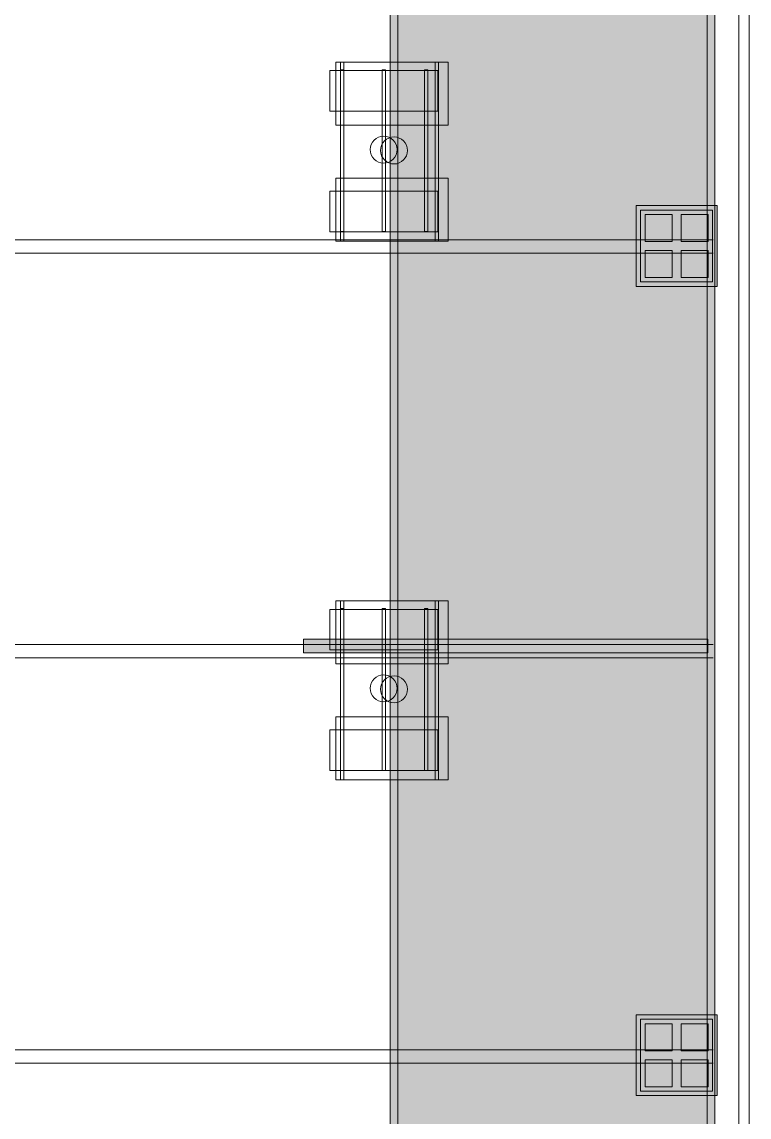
# Model space of a CAD drawing. Header units: inches. Extents: x -10671 to 1761, y -674 to 7170.
# Drawn here: x -2859.6 to -2536, y 1430.8 to 1918 of the extents above; entities that cross this region are included whole.
import ezdxf

# ---------------------------------------------------------------- set-up
doc = ezdxf.new("R2010")
doc.units = ezdxf.units.IN
doc.header["$LTSCALE"] = 19.2
doc.header["$MEASUREMENT"] = 0
for name, color, linetype, lineweight, true_color in [('DWG-bldg-utility box', 3, 'Continuous', 18, 0x00ff00), ('PDF', 6, 'Continuous', 5, 0xff00ff), ('Venue-Airwall Closed', 7, 'Continuous', 5, 0x000000), ('Venue-Ceiling-HVAC', 7, 'Continuous', 5, 0xbbbbbb), ('Venue-Ceiling-Obstructions', 7, 'Continuous', 5, 0xdd0000), ('Venue-NO HANG ZONE', 7, 'Continuous', 15, 0xdd0000), ('Venue-Rigging Steel-High', 7, 'Continuous', 5, 0x800000)]:
    doc.layers.add(name, color=color, linetype=linetype, lineweight=lineweight, true_color=true_color)
doc.layers.add('Venue-Ceiling-Lights', color=7, linetype='Continuous', lineweight=5)
doc.layers.add('Venue-Floor Pockets', color=7, linetype='Continuous', lineweight=5)

# ---------------------------------------------------------------- blocks, each defined once
blk = doc.blocks.new('FLOORBOX')
at = {"layer": 'Venue-Floor Pockets', "linetype": 'Continuous', "lineweight": 0, "true_color": 0xaaaaaa}
blk.add_hatch(color=253, dxfattribs=at).paths.add_polyline_path([(-18, 18), (18, 18), (18, -18), (-18, -18)])
at = {"layer": 'Venue-Floor Pockets', "linetype": 'Continuous', "lineweight": 0, "true_color": 0xbbbbbb}
blk.add_hatch(color=9, dxfattribs=at).paths.add_polyline_path([(-16, 16), (16, 16), (16, -16), (-16, -16)])
at = {"layer": 'Venue-Floor Pockets', "linetype": 'Continuous', "lineweight": 0, "true_color": 0xdddddd}
for points in [[(-14, 14), (-2, 14), (-2, 2), (-14, 2)], [(2, 14), (14, 14), (14, 2), (2, 2)], [(-14, -2), (-2, -2), (-2, -14), (-14, -14)], [(2, -2), (14, -2), (14, -14), (2, -14)]]:
    blk.add_hatch(color=254, dxfattribs=at).paths.add_polyline_path(points)
at = {"layer": 'Venue-Floor Pockets', "color": 7, "linetype": 'Continuous', "lineweight": 5, "flags": 128}
for points in [[(-18, 18), (18, 18), (18, -18), (-18, -18)], [(-16, 16), (16, 16), (16, -16), (-16, -16)], [(-14, 14), (-2, 14), (-2, 2), (-14, 2)], [(2, 14), (14, 14), (14, 2), (2, 2)], [(-14, -2), (-2, -2), (-2, -14), (-14, -14)], [(2, -2), (14, -2), (14, -14), (2, -14)]]:
    blk.add_lwpolyline(points, close=True, dxfattribs=at)
blk = doc.blocks.new('Airhandler 1 H_2 (2D)')
at = {"layer": 'Venue-Ceiling-HVAC', "linetype": 'Continuous', "lineweight": 0, "true_color": 0xbbbbbb}
for points in [[(-102.5, 90), (-96.5, 90), (-96.5, -90), (-102.5, -90)], [(-997.5, 51.33), (997.5, 51.33), (997.5, -89.67), (-997.5, -89.67)]]:
    blk.add_hatch(color=9, dxfattribs=at).paths.add_polyline_path(points)
at = {"layer": 'Venue-Ceiling-HVAC', "flags": 128}
for points in [[(-102.5, 90), (-96.5, 90), (-96.5, -90), (-102.5, -90)], [(-997.5, 51.33), (997.5, 51.33), (997.5, -89.67), (-997.5, -89.67)]]:
    blk.add_lwpolyline(points, close=True, dxfattribs=at)
blk = doc.blocks.new('Group-1409-1')
at = {"layer": 'PDF'}
for points, invisible_edges in [([(-2698.66, 1867.18, 388), (-2703.65, 1864.51, 388), (-2704.66, 1861.18, 388), (-2698.66, 1867.18, 388)], 15), ([(-2704.66, 1861.18, 388), (-2692.77, 1862.35, 388), (-2698.66, 1867.18, 388), (-2704.66, 1861.18, 388)], 15), ([(-2704.2, 1863.47, 398), (-2701.99, 1866.17, 398), (-2698.66, 1867.18, 398), (-2704.2, 1863.47, 398)], 15), ([(-2704.2, 1863.47, 398), (-2698.66, 1867.18, 398), (-2692.77, 1862.35, 398), (-2704.2, 1863.47, 398)], 15), ([(-2704.2, 1863.47, 398), (-2703.65, 1864.51, 398), (-2701.99, 1866.17, 398), (-2704.2, 1863.47, 398)], 14), ([(-2698.66, 1867.18, 388), (-2700.96, 1866.72, 388), (-2703.65, 1864.51, 388), (-2698.66, 1867.18, 388)], 15), ([(-2700.96, 1866.72, 388), (-2701.99, 1866.17, 388), (-2703.65, 1864.51, 388), (-2700.96, 1866.72, 388)], 14), ([(-2703.65, 1864.51, 398), (-2702.9, 1865.42, 398), (-2701.99, 1866.17, 398), (-2703.65, 1864.51, 398)], 12), ([(-2701.99, 1866.17, 388), (-2702.9, 1865.42, 388), (-2703.65, 1864.51, 388), (-2701.99, 1866.17, 388)], 12), ([(-2701.99, 1866.17, 398), (-2700.96, 1866.72, 398), (-2698.66, 1867.18, 398), (-2701.99, 1866.17, 398)], 14), ([(-2700.96, 1866.72, 398), (-2699.83, 1867.06, 398), (-2698.66, 1867.18, 398), (-2700.96, 1866.72, 398)], 12), ([(-2698.66, 1867.18, 388), (-2699.83, 1867.06, 388), (-2700.96, 1866.72, 388), (-2698.66, 1867.18, 388)], 12), ([(-2698.66, 1867.18, 398), (-2697.49, 1867.06, 398), (-2696.36, 1866.72, 398), (-2698.66, 1867.18, 398)], 12), ([(-2698.66, 1867.18, 398), (-2696.36, 1866.72, 398), (-2694.42, 1865.42, 398), (-2698.66, 1867.18, 398)], 15), ([(-2698.66, 1867.18, 398), (-2694.42, 1865.42, 398), (-2692.77, 1862.35, 398), (-2698.66, 1867.18, 398)], 15), ([(-2696.36, 1866.72, 388), (-2697.49, 1867.06, 388), (-2698.66, 1867.18, 388), (-2696.36, 1866.72, 388)], 12), ([(-2694.42, 1865.42, 388), (-2696.36, 1866.72, 388), (-2698.66, 1867.18, 388), (-2694.42, 1865.42, 388)], 15), ([(-2692.77, 1862.35, 388), (-2694.42, 1865.42, 388), (-2698.66, 1867.18, 388), (-2692.77, 1862.35, 388)], 15), ([(-2696.36, 1866.72, 398), (-2695.33, 1866.17, 398), (-2694.42, 1865.42, 398), (-2696.36, 1866.72, 398)], 12), ([(-2694.42, 1865.42, 388), (-2695.33, 1866.17, 388), (-2696.36, 1866.72, 388), (-2694.42, 1865.42, 388)], 12), ([(-2703.65, 1864.51, 388), (-2704.2, 1863.47, 388), (-2704.66, 1861.18, 388), (-2703.65, 1864.51, 388)], 14), ([(-2704.66, 1861.18, 398), (-2704.54, 1862.35, 398), (-2704.2, 1863.47, 398), (-2704.66, 1861.18, 398)], 12), ([(-2703.65, 1857.84, 398), (-2704.66, 1861.18, 398), (-2704.2, 1863.47, 398), (-2703.65, 1857.84, 398)], 15), ([(-2704.2, 1863.47, 388), (-2704.54, 1862.35, 388), (-2704.66, 1861.18, 388), (-2704.2, 1863.47, 388)], 12), ([(-2704.66, 1861.18, 388), (-2698.66, 1855.18, 388), (-2692.77, 1862.35, 388), (-2704.66, 1861.18, 388)], 15), ([(-2704.2, 1858.88, 398), (-2704.54, 1860.01, 398), (-2704.66, 1861.18, 398), (-2704.2, 1858.88, 398)], 12), ([(-2703.65, 1857.84, 398), (-2704.2, 1858.88, 398), (-2704.66, 1861.18, 398), (-2703.65, 1857.84, 398)], 14), ([(-2704.66, 1861.18, 388), (-2704.54, 1860.01, 388), (-2704.2, 1858.88, 388), (-2704.66, 1861.18, 388)], 12), ([(-2704.66, 1861.18, 388), (-2704.2, 1858.88, 388), (-2703.65, 1857.84, 388), (-2704.66, 1861.18, 388)], 13), ([(-2704.66, 1861.18, 388), (-2703.65, 1857.84, 388), (-2701.99, 1856.19, 388), (-2704.66, 1861.18, 388)], 15), ([(-2704.66, 1861.18, 388), (-2701.99, 1856.19, 388), (-2698.66, 1855.18, 388), (-2704.66, 1861.18, 388)], 15), ([(-2698.66, 1855.18, 398), (-2703.65, 1857.84, 398), (-2704.2, 1863.47, 398), (-2698.66, 1855.18, 398)], 15), ([(-2704.2, 1863.47, 398), (-2692.77, 1862.35, 398), (-2698.66, 1855.18, 398), (-2704.2, 1863.47, 398)], 15), ([(-2692.77, 1862.35, 398), (-2693.67, 1857.84, 398), (-2698.66, 1855.18, 398), (-2692.77, 1862.35, 398)], 15), ([(-2698.66, 1855.18, 388), (-2693.67, 1857.84, 388), (-2692.77, 1862.35, 388), (-2698.66, 1855.18, 388)], 15), ([(-2694.42, 1865.42, 398), (-2693.67, 1864.51, 398), (-2692.77, 1862.35, 398), (-2694.42, 1865.42, 398)], 14), ([(-2692.77, 1862.35, 388), (-2693.67, 1864.51, 388), (-2694.42, 1865.42, 388), (-2692.77, 1862.35, 388)], 13), ([(-2693.67, 1864.51, 398), (-2693.12, 1863.47, 398), (-2692.77, 1862.35, 398), (-2693.67, 1864.51, 398)], 12), ([(-2692.77, 1862.35, 388), (-2693.12, 1863.47, 388), (-2693.67, 1864.51, 388), (-2692.77, 1862.35, 388)], 12), ([(-2692.77, 1862.35, 398), (-2692.77, 1860.01, 398), (-2693.67, 1857.84, 398), (-2692.77, 1862.35, 398)], 15), ([(-2693.67, 1857.84, 388), (-2692.77, 1860.01, 388), (-2692.77, 1862.35, 388), (-2693.67, 1857.84, 388)], 15), ([(-2692.77, 1862.35, 398), (-2692.66, 1861.18, 398), (-2692.77, 1860.01, 398), (-2692.77, 1862.35, 398)], 12), ([(-2692.77, 1860.01, 388), (-2692.66, 1861.18, 388), (-2692.77, 1862.35, 388), (-2692.77, 1860.01, 388)], 12), ([(-2701.99, 1856.19, 398), (-2702.9, 1856.94, 398), (-2703.65, 1857.84, 398), (-2701.99, 1856.19, 398)], 12), ([(-2698.66, 1855.18, 398), (-2701.99, 1856.19, 398), (-2703.65, 1857.84, 398), (-2698.66, 1855.18, 398)], 15), ([(-2703.65, 1857.84, 388), (-2702.9, 1856.94, 388), (-2701.99, 1856.19, 388), (-2703.65, 1857.84, 388)], 12), ([(-2693.67, 1857.84, 398), (-2696.36, 1855.63, 398), (-2698.66, 1855.18, 398), (-2693.67, 1857.84, 398)], 15), ([(-2698.66, 1855.18, 388), (-2696.36, 1855.63, 388), (-2693.67, 1857.84, 388), (-2698.66, 1855.18, 388)], 15), ([(-2693.67, 1857.84, 398), (-2694.42, 1856.94, 398), (-2696.36, 1855.63, 398), (-2693.67, 1857.84, 398)], 14), ([(-2696.36, 1855.63, 388), (-2694.42, 1856.94, 388), (-2693.67, 1857.84, 388), (-2696.36, 1855.63, 388)], 13), ([(-2694.42, 1856.94, 398), (-2695.33, 1856.19, 398), (-2696.36, 1855.63, 398), (-2694.42, 1856.94, 398)], 12), ([(-2696.36, 1855.63, 388), (-2695.33, 1856.19, 388), (-2694.42, 1856.94, 388), (-2696.36, 1855.63, 388)], 12), ([(-2692.77, 1860.01, 398), (-2693.12, 1858.88, 398), (-2693.67, 1857.84, 398), (-2692.77, 1860.01, 398)], 12), ([(-2693.67, 1857.84, 388), (-2693.12, 1858.88, 388), (-2692.77, 1860.01, 388), (-2693.67, 1857.84, 388)], 12), ([(-2699.83, 1855.29, 398), (-2700.96, 1855.63, 398), (-2701.99, 1856.19, 398), (-2699.83, 1855.29, 398)], 12), ([(-2698.66, 1855.18, 398), (-2699.83, 1855.29, 398), (-2701.99, 1856.19, 398), (-2698.66, 1855.18, 398)], 14), ([(-2701.99, 1856.19, 388), (-2700.96, 1855.63, 388), (-2699.83, 1855.29, 388), (-2701.99, 1856.19, 388)], 12), ([(-2701.99, 1856.19, 388), (-2699.83, 1855.29, 388), (-2698.66, 1855.18, 388), (-2701.99, 1856.19, 388)], 13), ([(-2696.36, 1855.63, 398), (-2697.49, 1855.29, 398), (-2698.66, 1855.18, 398), (-2696.36, 1855.63, 398)], 12), ([(-2698.66, 1855.18, 388), (-2697.49, 1855.29, 388), (-2696.36, 1855.63, 388), (-2698.66, 1855.18, 388)], 12)]:
    blk.add_3dface(points, dxfattribs=dict(at, invisible_edges=invisible_edges))
for points in [[(-2702.9, 1865.42, 388), (-2702.9, 1865.42, 398), (-2701.99, 1866.17, 398), (-2701.99, 1866.17, 388)], [(-2701.99, 1866.17, 388), (-2701.99, 1866.17, 398), (-2700.96, 1866.72, 398), (-2700.96, 1866.72, 388)], [(-2700.96, 1866.72, 388), (-2700.96, 1866.72, 398), (-2699.83, 1867.06, 398), (-2699.83, 1867.06, 388)], [(-2699.83, 1867.06, 388), (-2699.83, 1867.06, 398), (-2698.66, 1867.18, 398), (-2698.66, 1867.18, 388)], [(-2698.66, 1867.18, 388), (-2698.66, 1867.18, 398), (-2697.49, 1867.06, 398), (-2697.49, 1867.06, 388)], [(-2697.49, 1867.06, 388), (-2697.49, 1867.06, 398), (-2696.36, 1866.72, 398), (-2696.36, 1866.72, 388)], [(-2696.36, 1866.72, 388), (-2696.36, 1866.72, 398), (-2695.33, 1866.17, 398), (-2695.33, 1866.17, 388)], [(-2695.33, 1866.17, 388), (-2695.33, 1866.17, 398), (-2694.42, 1865.42, 398), (-2694.42, 1865.42, 388)], [(-2704.66, 1861.18, 388), (-2704.66, 1861.18, 398), (-2704.54, 1862.35, 398), (-2704.54, 1862.35, 388)], [(-2704.54, 1860.01, 388), (-2704.54, 1860.01, 398), (-2704.66, 1861.18, 398), (-2704.66, 1861.18, 388)], [(-2704.54, 1862.35, 388), (-2704.54, 1862.35, 398), (-2704.2, 1863.47, 398), (-2704.2, 1863.47, 388)], [(-2704.2, 1863.47, 388), (-2704.2, 1863.47, 398), (-2703.65, 1864.51, 398), (-2703.65, 1864.51, 388)], [(-2703.65, 1864.51, 388), (-2703.65, 1864.51, 398), (-2702.9, 1865.42, 398), (-2702.9, 1865.42, 388)], [(-2694.42, 1865.42, 388), (-2694.42, 1865.42, 398), (-2693.67, 1864.51, 398), (-2693.67, 1864.51, 388)], [(-2693.67, 1864.51, 388), (-2693.67, 1864.51, 398), (-2693.12, 1863.47, 398), (-2693.12, 1863.47, 388)], [(-2693.12, 1863.47, 388), (-2693.12, 1863.47, 398), (-2692.77, 1862.35, 398), (-2692.77, 1862.35, 388)], [(-2692.77, 1862.35, 388), (-2692.77, 1862.35, 398), (-2692.66, 1861.18, 398), (-2692.66, 1861.18, 388)], [(-2692.66, 1861.18, 388), (-2692.66, 1861.18, 398), (-2692.77, 1860.01, 398), (-2692.77, 1860.01, 388)], [(-2704.2, 1858.88, 388), (-2704.2, 1858.88, 398), (-2704.54, 1860.01, 398), (-2704.54, 1860.01, 388)], [(-2703.65, 1857.84, 388), (-2703.65, 1857.84, 398), (-2704.2, 1858.88, 398), (-2704.2, 1858.88, 388)], [(-2702.9, 1856.94, 388), (-2702.9, 1856.94, 398), (-2703.65, 1857.84, 398), (-2703.65, 1857.84, 388)], [(-2701.99, 1856.19, 388), (-2701.99, 1856.19, 398), (-2702.9, 1856.94, 398), (-2702.9, 1856.94, 388)], [(-2694.42, 1856.94, 388), (-2694.42, 1856.94, 398), (-2695.33, 1856.19, 398), (-2695.33, 1856.19, 388)], [(-2693.67, 1857.84, 388), (-2693.67, 1857.84, 398), (-2694.42, 1856.94, 398), (-2694.42, 1856.94, 388)], [(-2693.12, 1858.88, 388), (-2693.12, 1858.88, 398), (-2693.67, 1857.84, 398), (-2693.67, 1857.84, 388)], [(-2692.77, 1860.01, 388), (-2692.77, 1860.01, 398), (-2693.12, 1858.88, 398), (-2693.12, 1858.88, 388)], [(-2700.96, 1855.63, 388), (-2700.96, 1855.63, 398), (-2701.99, 1856.19, 398), (-2701.99, 1856.19, 388)], [(-2699.83, 1855.29, 388), (-2699.83, 1855.29, 398), (-2700.96, 1855.63, 398), (-2700.96, 1855.63, 388)], [(-2698.66, 1855.18, 388), (-2698.66, 1855.18, 398), (-2699.83, 1855.29, 398), (-2699.83, 1855.29, 388)], [(-2697.49, 1855.29, 388), (-2697.49, 1855.29, 398), (-2698.66, 1855.18, 398), (-2698.66, 1855.18, 388)], [(-2696.36, 1855.63, 388), (-2696.36, 1855.63, 398), (-2697.49, 1855.29, 398), (-2697.49, 1855.29, 388)], [(-2695.33, 1856.19, 388), (-2695.33, 1856.19, 398), (-2696.36, 1855.63, 398), (-2696.36, 1855.63, 388)]]:
    blk.add_3dface(points, dxfattribs=at)
blk = doc.blocks.new('Group-1410-1')
at = {"layer": 'PDF'}
for points in [[(-2722.53, 1896.28, 393.91), (-2722.53, 1896.28, 397.91), (-2674.53, 1896.28, 397.91), (-2674.53, 1896.28, 393.91)], [(-2722.53, 1878.28, 393.91), (-2722.53, 1878.28, 397.91), (-2722.53, 1896.28, 397.91), (-2722.53, 1896.28, 393.91)], [(-2674.53, 1896.28, 397.91), (-2722.53, 1896.28, 397.91), (-2722.53, 1878.28, 397.91), (-2674.53, 1878.28, 397.91)], [(-2674.53, 1878.28, 393.91), (-2722.53, 1878.28, 393.91), (-2722.53, 1896.28, 393.91), (-2674.53, 1896.28, 393.91)], [(-2674.53, 1896.28, 393.91), (-2674.53, 1896.28, 397.91), (-2674.53, 1878.28, 397.91), (-2674.53, 1878.28, 393.91)], [(-2674.53, 1878.28, 393.91), (-2674.53, 1878.28, 397.91), (-2722.53, 1878.28, 397.91), (-2722.53, 1878.28, 393.91)]]:
    blk.add_3dface(points, dxfattribs=at)
blk = doc.blocks.new('Group-1411-1')
at = {"layer": 'PDF'}
for points in [[(-2680.43, 1896.68, 397.97), (-2680.43, 1896.68, 398.97), (-2678.93, 1896.68, 398.97), (-2678.93, 1896.68, 397.97)], [(-2680.43, 1824.68, 397.97), (-2680.43, 1824.68, 398.97), (-2680.43, 1896.68, 398.97), (-2680.43, 1896.68, 397.97)], [(-2678.93, 1896.68, 398.97), (-2680.43, 1896.68, 398.97), (-2680.43, 1824.68, 398.97), (-2678.93, 1824.68, 398.97)], [(-2678.93, 1824.68, 397.97), (-2680.43, 1824.68, 397.97), (-2680.43, 1896.68, 397.97), (-2678.93, 1896.68, 397.97)], [(-2678.93, 1896.68, 397.97), (-2678.93, 1896.68, 398.97), (-2678.93, 1824.68, 398.97), (-2678.93, 1824.68, 397.97)], [(-2678.93, 1824.68, 397.97), (-2678.93, 1824.68, 398.97), (-2680.43, 1824.68, 398.97), (-2680.43, 1824.68, 397.97)]]:
    blk.add_3dface(points, dxfattribs=at)
blk = doc.blocks.new('Group-1412-1')
at = {"layer": 'PDF'}
for points in [[(-2699.25, 1896.68, 397.97), (-2699.25, 1896.68, 398.97), (-2697.75, 1896.68, 398.97), (-2697.75, 1896.68, 397.97)], [(-2699.25, 1824.68, 397.97), (-2699.25, 1824.68, 398.97), (-2699.25, 1896.68, 398.97), (-2699.25, 1896.68, 397.97)], [(-2697.75, 1896.68, 398.97), (-2699.25, 1896.68, 398.97), (-2699.25, 1824.68, 398.97), (-2697.75, 1824.68, 398.97)], [(-2697.75, 1824.68, 397.97), (-2699.25, 1824.68, 397.97), (-2699.25, 1896.68, 397.97), (-2697.75, 1896.68, 397.97)], [(-2697.75, 1896.68, 397.97), (-2697.75, 1896.68, 398.97), (-2697.75, 1824.68, 398.97), (-2697.75, 1824.68, 397.97)], [(-2697.75, 1824.68, 397.97), (-2697.75, 1824.68, 398.97), (-2699.25, 1824.68, 398.97), (-2699.25, 1824.68, 397.97)]]:
    blk.add_3dface(points, dxfattribs=at)
blk = doc.blocks.new('Group-1413-1')
at = {"layer": 'PDF'}
for points in [[(-2717.85, 1896.68, 397.97), (-2717.85, 1896.68, 398.97), (-2716.35, 1896.68, 398.97), (-2716.35, 1896.68, 397.97)], [(-2717.85, 1824.68, 397.97), (-2717.85, 1824.68, 398.97), (-2717.85, 1896.68, 398.97), (-2717.85, 1896.68, 397.97)], [(-2716.35, 1896.68, 398.97), (-2717.85, 1896.68, 398.97), (-2717.85, 1824.68, 398.97), (-2716.35, 1824.68, 398.97)], [(-2716.35, 1824.68, 397.97), (-2717.85, 1824.68, 397.97), (-2717.85, 1896.68, 397.97), (-2716.35, 1896.68, 397.97)], [(-2716.35, 1896.68, 397.97), (-2716.35, 1896.68, 398.97), (-2716.35, 1824.68, 398.97), (-2716.35, 1824.68, 397.97)], [(-2716.35, 1824.68, 397.97), (-2716.35, 1824.68, 398.97), (-2717.85, 1824.68, 398.97), (-2717.85, 1824.68, 397.97)]]:
    blk.add_3dface(points, dxfattribs=at)
blk = doc.blocks.new('Group-1414-1')
at = {"layer": 'PDF'}
for points in [[(-2722.53, 1842.65, 393.91), (-2722.53, 1842.65, 397.91), (-2674.53, 1842.65, 397.91), (-2674.53, 1842.65, 393.91)], [(-2722.53, 1824.65, 393.91), (-2722.53, 1824.65, 397.91), (-2722.53, 1842.65, 397.91), (-2722.53, 1842.65, 393.91)], [(-2674.53, 1842.65, 397.91), (-2722.53, 1842.65, 397.91), (-2722.53, 1824.65, 397.91), (-2674.53, 1824.65, 397.91)], [(-2674.53, 1824.65, 393.91), (-2722.53, 1824.65, 393.91), (-2722.53, 1842.65, 393.91), (-2674.53, 1842.65, 393.91)], [(-2674.53, 1842.65, 393.91), (-2674.53, 1842.65, 397.91), (-2674.53, 1824.65, 397.91), (-2674.53, 1824.65, 393.91)], [(-2674.53, 1824.65, 393.91), (-2674.53, 1824.65, 397.91), (-2722.53, 1824.65, 397.91), (-2722.53, 1824.65, 393.91)]]:
    blk.add_3dface(points, dxfattribs=at)
blk = doc.blocks.new('Group-1415-1')
at = {"layer": 'PDF'}
for name in ['Group-1410-1', 'Group-1413-1', 'Group-1412-1', 'Group-1411-1', 'Group-1409-1', 'Group-1414-1']:
    blk.add_blockref(name, (0, 0), dxfattribs=at)
blk = doc.blocks.new('Group-1416-1')
at = {"layer": 'PDF'}
for points, invisible_edges in [([(-2698.66, 1627.5, 388), (-2702.9, 1625.74, 388), (-2704.54, 1622.67, 388), (-2698.66, 1627.5, 388)], 15), ([(-2702.9, 1617.25, 388), (-2698.66, 1627.5, 388), (-2704.54, 1622.67, 388), (-2702.9, 1617.25, 388)], 15), ([(-2702.9, 1625.74, 398), (-2700.96, 1627.04, 398), (-2698.66, 1627.5, 398), (-2702.9, 1625.74, 398)], 15), ([(-2702.9, 1625.74, 398), (-2698.66, 1627.5, 398), (-2694.42, 1625.74, 398), (-2702.9, 1625.74, 398)], 15), ([(-2698.66, 1627.5, 388), (-2700.96, 1627.04, 388), (-2702.9, 1625.74, 388), (-2698.66, 1627.5, 388)], 15), ([(-2702.9, 1617.25, 388), (-2694.42, 1617.25, 388), (-2698.66, 1627.5, 388), (-2702.9, 1617.25, 388)], 15), ([(-2700.96, 1627.04, 398), (-2699.83, 1627.38, 398), (-2698.66, 1627.5, 398), (-2700.96, 1627.04, 398)], 12), ([(-2698.66, 1627.5, 388), (-2699.83, 1627.38, 388), (-2700.96, 1627.04, 388), (-2698.66, 1627.5, 388)], 12), ([(-2698.66, 1627.5, 398), (-2697.49, 1627.38, 398), (-2696.36, 1627.04, 398), (-2698.66, 1627.5, 398)], 12), ([(-2698.66, 1627.5, 398), (-2696.36, 1627.04, 398), (-2694.42, 1625.74, 398), (-2698.66, 1627.5, 398)], 15), ([(-2696.36, 1627.04, 388), (-2697.49, 1627.38, 388), (-2698.66, 1627.5, 388), (-2696.36, 1627.04, 388)], 12), ([(-2694.42, 1625.74, 388), (-2696.36, 1627.04, 388), (-2698.66, 1627.5, 388), (-2694.42, 1625.74, 388)], 15), ([(-2692.77, 1622.67, 388), (-2694.42, 1625.74, 388), (-2698.66, 1627.5, 388), (-2692.77, 1622.67, 388)], 15), ([(-2694.42, 1617.25, 388), (-2692.77, 1622.67, 388), (-2698.66, 1627.5, 388), (-2694.42, 1617.25, 388)], 15), ([(-2704.54, 1620.33, 398), (-2704.66, 1621.5, 398), (-2704.54, 1622.67, 398), (-2704.54, 1620.33, 398)], 12), ([(-2704.54, 1622.67, 388), (-2704.66, 1621.5, 388), (-2704.54, 1620.33, 388), (-2704.54, 1622.67, 388)], 12), ([(-2704.54, 1622.67, 398), (-2703.65, 1624.83, 398), (-2702.9, 1625.74, 398), (-2704.54, 1622.67, 398)], 13), ([(-2704.54, 1620.33, 398), (-2704.54, 1622.67, 398), (-2702.9, 1625.74, 398), (-2704.54, 1620.33, 398)], 15), ([(-2702.9, 1625.74, 398), (-2698.66, 1615.5, 398), (-2704.54, 1620.33, 398), (-2702.9, 1625.74, 398)], 15), ([(-2702.9, 1625.74, 388), (-2703.65, 1624.83, 388), (-2704.54, 1622.67, 388), (-2702.9, 1625.74, 388)], 14), ([(-2704.54, 1622.67, 398), (-2704.2, 1623.79, 398), (-2703.65, 1624.83, 398), (-2704.54, 1622.67, 398)], 12), ([(-2703.65, 1624.83, 388), (-2704.2, 1623.79, 388), (-2704.54, 1622.67, 388), (-2703.65, 1624.83, 388)], 12), ([(-2704.54, 1622.67, 388), (-2704.54, 1620.33, 388), (-2702.9, 1617.25, 388), (-2704.54, 1622.67, 388)], 15), ([(-2702.9, 1625.74, 398), (-2701.99, 1626.49, 398), (-2700.96, 1627.04, 398), (-2702.9, 1625.74, 398)], 12), ([(-2700.96, 1627.04, 388), (-2701.99, 1626.49, 388), (-2702.9, 1625.74, 388), (-2700.96, 1627.04, 388)], 12), ([(-2702.9, 1625.74, 398), (-2694.42, 1625.74, 398), (-2698.66, 1615.5, 398), (-2702.9, 1625.74, 398)], 15), ([(-2694.42, 1625.74, 398), (-2692.77, 1620.33, 398), (-2698.66, 1615.5, 398), (-2694.42, 1625.74, 398)], 15), ([(-2696.36, 1627.04, 398), (-2695.33, 1626.49, 398), (-2694.42, 1625.74, 398), (-2696.36, 1627.04, 398)], 12), ([(-2694.42, 1625.74, 388), (-2695.33, 1626.49, 388), (-2696.36, 1627.04, 388), (-2694.42, 1625.74, 388)], 12), ([(-2694.42, 1625.74, 398), (-2693.67, 1624.83, 398), (-2692.77, 1622.67, 398), (-2694.42, 1625.74, 398)], 14), ([(-2694.42, 1625.74, 398), (-2692.77, 1622.67, 398), (-2692.77, 1620.33, 398), (-2694.42, 1625.74, 398)], 15), ([(-2692.77, 1622.67, 388), (-2693.67, 1624.83, 388), (-2694.42, 1625.74, 388), (-2692.77, 1622.67, 388)], 13), ([(-2694.42, 1617.25, 388), (-2692.77, 1620.33, 388), (-2692.77, 1622.67, 388), (-2694.42, 1617.25, 388)], 15), ([(-2693.67, 1624.83, 398), (-2693.12, 1623.79, 398), (-2692.77, 1622.67, 398), (-2693.67, 1624.83, 398)], 12), ([(-2692.77, 1622.67, 388), (-2693.12, 1623.79, 388), (-2693.67, 1624.83, 388), (-2692.77, 1622.67, 388)], 12), ([(-2692.77, 1622.67, 398), (-2692.66, 1621.5, 398), (-2692.77, 1620.33, 398), (-2692.77, 1622.67, 398)], 12), ([(-2692.77, 1620.33, 388), (-2692.66, 1621.5, 388), (-2692.77, 1622.67, 388), (-2692.77, 1620.33, 388)], 12), ([(-2703.65, 1618.16, 398), (-2704.2, 1619.2, 398), (-2704.54, 1620.33, 398), (-2703.65, 1618.16, 398)], 12), ([(-2702.9, 1617.25, 398), (-2703.65, 1618.16, 398), (-2704.54, 1620.33, 398), (-2702.9, 1617.25, 398)], 14), ([(-2698.66, 1615.5, 398), (-2702.9, 1617.25, 398), (-2704.54, 1620.33, 398), (-2698.66, 1615.5, 398)], 15), ([(-2704.54, 1620.33, 388), (-2704.2, 1619.2, 388), (-2703.65, 1618.16, 388), (-2704.54, 1620.33, 388)], 12), ([(-2704.54, 1620.33, 388), (-2703.65, 1618.16, 388), (-2702.9, 1617.25, 388), (-2704.54, 1620.33, 388)], 13), ([(-2692.77, 1620.33, 398), (-2694.42, 1617.25, 398), (-2698.66, 1615.5, 398), (-2692.77, 1620.33, 398)], 15), ([(-2692.77, 1620.33, 398), (-2693.67, 1618.16, 398), (-2694.42, 1617.25, 398), (-2692.77, 1620.33, 398)], 13), ([(-2694.42, 1617.25, 388), (-2693.67, 1618.16, 388), (-2692.77, 1620.33, 388), (-2694.42, 1617.25, 388)], 14), ([(-2692.77, 1620.33, 398), (-2693.12, 1619.2, 398), (-2693.67, 1618.16, 398), (-2692.77, 1620.33, 398)], 12), ([(-2693.67, 1618.16, 388), (-2693.12, 1619.2, 388), (-2692.77, 1620.33, 388), (-2693.67, 1618.16, 388)], 12), ([(-2700.96, 1615.95, 398), (-2701.99, 1616.51, 398), (-2702.9, 1617.25, 398), (-2700.96, 1615.95, 398)], 12), ([(-2698.66, 1615.5, 398), (-2700.96, 1615.95, 398), (-2702.9, 1617.25, 398), (-2698.66, 1615.5, 398)], 15), ([(-2702.9, 1617.25, 388), (-2701.99, 1616.51, 388), (-2700.96, 1615.95, 388), (-2702.9, 1617.25, 388)], 12), ([(-2702.9, 1617.25, 388), (-2700.96, 1615.95, 388), (-2698.66, 1615.5, 388), (-2702.9, 1617.25, 388)], 15), ([(-2702.9, 1617.25, 388), (-2698.66, 1615.5, 388), (-2694.42, 1617.25, 388), (-2702.9, 1617.25, 388)], 15), ([(-2698.66, 1615.5, 398), (-2699.83, 1615.61, 398), (-2700.96, 1615.95, 398), (-2698.66, 1615.5, 398)], 12), ([(-2700.96, 1615.95, 388), (-2699.83, 1615.61, 388), (-2698.66, 1615.5, 388), (-2700.96, 1615.95, 388)], 12), ([(-2694.42, 1617.25, 398), (-2696.36, 1615.95, 398), (-2698.66, 1615.5, 398), (-2694.42, 1617.25, 398)], 15), ([(-2698.66, 1615.5, 388), (-2696.36, 1615.95, 388), (-2694.42, 1617.25, 388), (-2698.66, 1615.5, 388)], 15), ([(-2696.36, 1615.95, 398), (-2697.49, 1615.61, 398), (-2698.66, 1615.5, 398), (-2696.36, 1615.95, 398)], 12), ([(-2698.66, 1615.5, 388), (-2697.49, 1615.61, 388), (-2696.36, 1615.95, 388), (-2698.66, 1615.5, 388)], 12), ([(-2694.42, 1617.25, 398), (-2695.33, 1616.51, 398), (-2696.36, 1615.95, 398), (-2694.42, 1617.25, 398)], 12), ([(-2696.36, 1615.95, 388), (-2695.33, 1616.51, 388), (-2694.42, 1617.25, 388), (-2696.36, 1615.95, 388)], 12)]:
    blk.add_3dface(points, dxfattribs=dict(at, invisible_edges=invisible_edges))
for points in [[(-2700.96, 1627.04, 388), (-2700.96, 1627.04, 398), (-2699.83, 1627.38, 398), (-2699.83, 1627.38, 388)], [(-2699.83, 1627.38, 388), (-2699.83, 1627.38, 398), (-2698.66, 1627.5, 398), (-2698.66, 1627.5, 388)], [(-2698.66, 1627.5, 388), (-2698.66, 1627.5, 398), (-2697.49, 1627.38, 398), (-2697.49, 1627.38, 388)], [(-2697.49, 1627.38, 388), (-2697.49, 1627.38, 398), (-2696.36, 1627.04, 398), (-2696.36, 1627.04, 388)], [(-2704.66, 1621.5, 388), (-2704.66, 1621.5, 398), (-2704.54, 1622.67, 398), (-2704.54, 1622.67, 388)], [(-2704.54, 1622.67, 388), (-2704.54, 1622.67, 398), (-2704.2, 1623.79, 398), (-2704.2, 1623.79, 388)], [(-2704.2, 1623.79, 388), (-2704.2, 1623.79, 398), (-2703.65, 1624.83, 398), (-2703.65, 1624.83, 388)], [(-2703.65, 1624.83, 388), (-2703.65, 1624.83, 398), (-2702.9, 1625.74, 398), (-2702.9, 1625.74, 388)], [(-2702.9, 1625.74, 388), (-2702.9, 1625.74, 398), (-2701.99, 1626.49, 398), (-2701.99, 1626.49, 388)], [(-2701.99, 1626.49, 388), (-2701.99, 1626.49, 398), (-2700.96, 1627.04, 398), (-2700.96, 1627.04, 388)], [(-2696.36, 1627.04, 388), (-2696.36, 1627.04, 398), (-2695.33, 1626.49, 398), (-2695.33, 1626.49, 388)], [(-2695.33, 1626.49, 388), (-2695.33, 1626.49, 398), (-2694.42, 1625.74, 398), (-2694.42, 1625.74, 388)], [(-2694.42, 1625.74, 388), (-2694.42, 1625.74, 398), (-2693.67, 1624.83, 398), (-2693.67, 1624.83, 388)], [(-2693.67, 1624.83, 388), (-2693.67, 1624.83, 398), (-2693.12, 1623.79, 398), (-2693.12, 1623.79, 388)], [(-2693.12, 1623.79, 388), (-2693.12, 1623.79, 398), (-2692.77, 1622.67, 398), (-2692.77, 1622.67, 388)], [(-2692.77, 1622.67, 388), (-2692.77, 1622.67, 398), (-2692.66, 1621.5, 398), (-2692.66, 1621.5, 388)], [(-2704.54, 1620.33, 388), (-2704.54, 1620.33, 398), (-2704.66, 1621.5, 398), (-2704.66, 1621.5, 388)], [(-2704.2, 1619.2, 388), (-2704.2, 1619.2, 398), (-2704.54, 1620.33, 398), (-2704.54, 1620.33, 388)], [(-2703.65, 1618.16, 388), (-2703.65, 1618.16, 398), (-2704.2, 1619.2, 398), (-2704.2, 1619.2, 388)], [(-2702.9, 1617.25, 388), (-2702.9, 1617.25, 398), (-2703.65, 1618.16, 398), (-2703.65, 1618.16, 388)], [(-2693.67, 1618.16, 388), (-2693.67, 1618.16, 398), (-2694.42, 1617.25, 398), (-2694.42, 1617.25, 388)], [(-2693.12, 1619.2, 388), (-2693.12, 1619.2, 398), (-2693.67, 1618.16, 398), (-2693.67, 1618.16, 388)], [(-2692.77, 1620.33, 388), (-2692.77, 1620.33, 398), (-2693.12, 1619.2, 398), (-2693.12, 1619.2, 388)], [(-2692.66, 1621.5, 388), (-2692.66, 1621.5, 398), (-2692.77, 1620.33, 398), (-2692.77, 1620.33, 388)], [(-2701.99, 1616.51, 388), (-2701.99, 1616.51, 398), (-2702.9, 1617.25, 398), (-2702.9, 1617.25, 388)], [(-2700.96, 1615.95, 388), (-2700.96, 1615.95, 398), (-2701.99, 1616.51, 398), (-2701.99, 1616.51, 388)], [(-2699.83, 1615.61, 388), (-2699.83, 1615.61, 398), (-2700.96, 1615.95, 398), (-2700.96, 1615.95, 388)], [(-2698.66, 1615.5, 388), (-2698.66, 1615.5, 398), (-2699.83, 1615.61, 398), (-2699.83, 1615.61, 388)], [(-2697.49, 1615.61, 388), (-2697.49, 1615.61, 398), (-2698.66, 1615.5, 398), (-2698.66, 1615.5, 388)], [(-2696.36, 1615.95, 388), (-2696.36, 1615.95, 398), (-2697.49, 1615.61, 398), (-2697.49, 1615.61, 388)], [(-2695.33, 1616.51, 388), (-2695.33, 1616.51, 398), (-2696.36, 1615.95, 398), (-2696.36, 1615.95, 388)], [(-2694.42, 1617.25, 388), (-2694.42, 1617.25, 398), (-2695.33, 1616.51, 398), (-2695.33, 1616.51, 388)]]:
    blk.add_3dface(points, dxfattribs=at)
blk = doc.blocks.new('Group-1417-1')
at = {"layer": 'PDF'}
for points in [[(-2722.53, 1656.6, 393.91), (-2722.53, 1656.6, 397.91), (-2674.53, 1656.6, 397.91), (-2674.53, 1656.6, 393.91)], [(-2722.53, 1638.6, 393.91), (-2722.53, 1638.6, 397.91), (-2722.53, 1656.6, 397.91), (-2722.53, 1656.6, 393.91)], [(-2674.53, 1656.6, 397.91), (-2722.53, 1656.6, 397.91), (-2722.53, 1638.6, 397.91), (-2674.53, 1638.6, 397.91)], [(-2674.53, 1638.6, 393.91), (-2722.53, 1638.6, 393.91), (-2722.53, 1656.6, 393.91), (-2674.53, 1656.6, 393.91)], [(-2674.53, 1656.6, 393.91), (-2674.53, 1656.6, 397.91), (-2674.53, 1638.6, 397.91), (-2674.53, 1638.6, 393.91)], [(-2674.53, 1638.6, 393.91), (-2674.53, 1638.6, 397.91), (-2722.53, 1638.6, 397.91), (-2722.53, 1638.6, 393.91)]]:
    blk.add_3dface(points, dxfattribs=at)
blk = doc.blocks.new('Group-1418-1')
at = {"layer": 'PDF'}
for points in [[(-2680.43, 1656.99, 397.97), (-2680.43, 1656.99, 398.97), (-2678.93, 1656.99, 398.97), (-2678.93, 1656.99, 397.97)], [(-2680.43, 1584.99, 397.97), (-2680.43, 1584.99, 398.97), (-2680.43, 1656.99, 398.97), (-2680.43, 1656.99, 397.97)], [(-2678.93, 1656.99, 398.97), (-2680.43, 1656.99, 398.97), (-2680.43, 1584.99, 398.97), (-2678.93, 1584.99, 398.97)], [(-2678.93, 1584.99, 397.97), (-2680.43, 1584.99, 397.97), (-2680.43, 1656.99, 397.97), (-2678.93, 1656.99, 397.97)], [(-2678.93, 1656.99, 397.97), (-2678.93, 1656.99, 398.97), (-2678.93, 1584.99, 398.97), (-2678.93, 1584.99, 397.97)], [(-2678.93, 1584.99, 397.97), (-2678.93, 1584.99, 398.97), (-2680.43, 1584.99, 398.97), (-2680.43, 1584.99, 397.97)]]:
    blk.add_3dface(points, dxfattribs=at)
blk = doc.blocks.new('Group-1419-1')
at = {"layer": 'PDF'}
for points in [[(-2699.25, 1656.99, 397.97), (-2699.25, 1656.99, 398.97), (-2697.75, 1656.99, 398.97), (-2697.75, 1656.99, 397.97)], [(-2699.25, 1584.99, 397.97), (-2699.25, 1584.99, 398.97), (-2699.25, 1656.99, 398.97), (-2699.25, 1656.99, 397.97)], [(-2697.75, 1656.99, 398.97), (-2699.25, 1656.99, 398.97), (-2699.25, 1584.99, 398.97), (-2697.75, 1584.99, 398.97)], [(-2697.75, 1584.99, 397.97), (-2699.25, 1584.99, 397.97), (-2699.25, 1656.99, 397.97), (-2697.75, 1656.99, 397.97)], [(-2697.75, 1656.99, 397.97), (-2697.75, 1656.99, 398.97), (-2697.75, 1584.99, 398.97), (-2697.75, 1584.99, 397.97)], [(-2697.75, 1584.99, 397.97), (-2697.75, 1584.99, 398.97), (-2699.25, 1584.99, 398.97), (-2699.25, 1584.99, 397.97)]]:
    blk.add_3dface(points, dxfattribs=at)
blk = doc.blocks.new('Group-1420-1')
at = {"layer": 'PDF'}
for points in [[(-2717.85, 1656.99, 397.97), (-2717.85, 1656.99, 398.97), (-2716.35, 1656.99, 398.97), (-2716.35, 1656.99, 397.97)], [(-2717.85, 1584.99, 397.97), (-2717.85, 1584.99, 398.97), (-2717.85, 1656.99, 398.97), (-2717.85, 1656.99, 397.97)], [(-2716.35, 1656.99, 398.97), (-2717.85, 1656.99, 398.97), (-2717.85, 1584.99, 398.97), (-2716.35, 1584.99, 398.97)], [(-2716.35, 1584.99, 397.97), (-2717.85, 1584.99, 397.97), (-2717.85, 1656.99, 397.97), (-2716.35, 1656.99, 397.97)], [(-2716.35, 1656.99, 397.97), (-2716.35, 1656.99, 398.97), (-2716.35, 1584.99, 398.97), (-2716.35, 1584.99, 397.97)], [(-2716.35, 1584.99, 397.97), (-2716.35, 1584.99, 398.97), (-2717.85, 1584.99, 398.97), (-2717.85, 1584.99, 397.97)]]:
    blk.add_3dface(points, dxfattribs=at)
blk = doc.blocks.new('Group-1421-1')
at = {"layer": 'PDF'}
for points in [[(-2722.53, 1602.97, 393.91), (-2722.53, 1602.97, 397.91), (-2674.53, 1602.97, 397.91), (-2674.53, 1602.97, 393.91)], [(-2722.53, 1584.97, 393.91), (-2722.53, 1584.97, 397.91), (-2722.53, 1602.97, 397.91), (-2722.53, 1602.97, 393.91)], [(-2674.53, 1602.97, 397.91), (-2722.53, 1602.97, 397.91), (-2722.53, 1584.97, 397.91), (-2674.53, 1584.97, 397.91)], [(-2674.53, 1584.97, 393.91), (-2722.53, 1584.97, 393.91), (-2722.53, 1602.97, 393.91), (-2674.53, 1602.97, 393.91)], [(-2674.53, 1602.97, 393.91), (-2674.53, 1602.97, 397.91), (-2674.53, 1584.97, 397.91), (-2674.53, 1584.97, 393.91)], [(-2674.53, 1584.97, 393.91), (-2674.53, 1584.97, 397.91), (-2722.53, 1584.97, 397.91), (-2722.53, 1584.97, 393.91)]]:
    blk.add_3dface(points, dxfattribs=at)
blk = doc.blocks.new('Group-1422-1')
at = {"layer": 'PDF'}
for name in ['Group-1417-1', 'Group-1420-1', 'Group-1419-1', 'Group-1418-1', 'Group-1416-1', 'Group-1421-1']:
    blk.add_blockref(name, (0, 0), dxfattribs=at)
blk = doc.blocks.new('Group-2752-1')
at = {"layer": 'Venue-Ceiling-Lights', "color": 7, "linetype": 'Continuous', "lineweight": 5, "flags": 128}
for points in [[(-2719.9, 1900.07), (-2669.9, 1900.07), (-2669.9, 1872.07), (-2719.9, 1872.07)], [(-2717.84, 1900.07), (-2716.34, 1900.07), (-2716.34, 1820.48), (-2717.84, 1820.48)], [(-2675.75, 1900.07), (-2674.25, 1900.07), (-2674.25, 1820.48), (-2675.75, 1820.48)], [(-2719.9, 1848.48), (-2669.9, 1848.48), (-2669.9, 1820.48), (-2719.9, 1820.48)]]:
    blk.add_lwpolyline(points, close=True, dxfattribs=at)
at = {"layer": 'Venue-Ceiling-Lights', "color": 7, "linetype": 'Continuous', "lineweight": 5}
blk.add_circle((-2693.98, 1860.78), 6, dxfattribs=at)
blk = doc.blocks.new('Group-2758-1')
at = {"layer": 'Venue-Ceiling-Lights', "color": 7, "linetype": 'Continuous', "lineweight": 5, "flags": 128}
for points in [[(-2719.9, 1660.38), (-2669.9, 1660.38), (-2669.9, 1632.38), (-2719.9, 1632.38)], [(-2717.84, 1660.38), (-2716.34, 1660.38), (-2716.34, 1580.8), (-2717.84, 1580.8)], [(-2675.75, 1660.38), (-2674.25, 1660.38), (-2674.25, 1580.8), (-2675.75, 1580.8)], [(-2719.9, 1608.8), (-2669.9, 1608.8), (-2669.9, 1580.8), (-2719.9, 1580.8)]]:
    blk.add_lwpolyline(points, close=True, dxfattribs=at)
at = {"layer": 'Venue-Ceiling-Lights', "color": 7, "linetype": 'Continuous', "lineweight": 5}
blk.add_circle((-2693.98, 1621.09), 6, dxfattribs=at)

msp = doc.modelspace()

# ---------------------------------------------------------------- hatches: boundary and pattern name
at = {"layer": 'Venue-Ceiling-Obstructions', "linetype": 'Continuous', "lineweight": 0}
msp.add_hatch(color=255, dxfattribs=at).paths.add_polyline_path([(-2692.27, 2734.68), (-2551.27, 2734.68), (-2551.27, 739.68), (-2692.27, 739.68)])

# ---------------------------------------------------------------- linework, layer by layer
at = {"layer": 'Venue-Airwall Closed'}
for p, q in [((-2540.5, 2519.3), (-2540.49, 756.3)), ((-2536, 2519.3), (-2535.99, 756.3))]:
    msp.add_line(p, q, dxfattribs=at)
at = {"layer": 'Venue-Ceiling-Obstructions', "flags": 128}
msp.add_lwpolyline([(-2692.27, 2734.68), (-2551.27, 2734.68), (-2551.27, 739.68), (-2692.27, 739.68)], close=True, dxfattribs=at)
at = {"layer": 'Venue-Rigging Steel-High'}
for p, q in [((-3975.08, 1821.04), (-2552.03, 1821.04)), ((-3975.08, 1815.04), (-2552.03, 1815.04)), ((-3975.08, 1641.04), (-2552.03, 1641.04)), ((-3975.08, 1635.04), (-2552.03, 1635.04)), ((-3975.08, 1460.74), (-2552.03, 1460.74)), ((-3975.08, 1454.74), (-2552.03, 1454.74))]:
    msp.add_line(p, q, dxfattribs=at)

# ---------------------------------------------------------------- block references
at = {"layer": 'DWG-bldg-utility box', "xscale": -1, "rotation": 270}
for p in [(-2568.26, 1818.29), (-2568.26, 1458.29)]:
    msp.add_blockref('FLOORBOX', p, dxfattribs=at)
at = {"layer": 'PDF'}
for name in ['Group-1415-1', 'Group-1422-1']:
    msp.add_blockref(name, (0, 0), dxfattribs=at)
at = {"layer": 'Venue-Ceiling-Lights', "color": 7}
for name in ['Group-2752-1', 'Group-2758-1']:
    msp.add_blockref(name, (0, 0), dxfattribs=at)
at = {"layer": 'Venue-NO HANG ZONE', "rotation": 90}
msp.add_blockref('Airhandler 1 H_2 (2D)', (-2644.34, 1739.81), dxfattribs=at)

doc.saveas('drawing.dxf')
